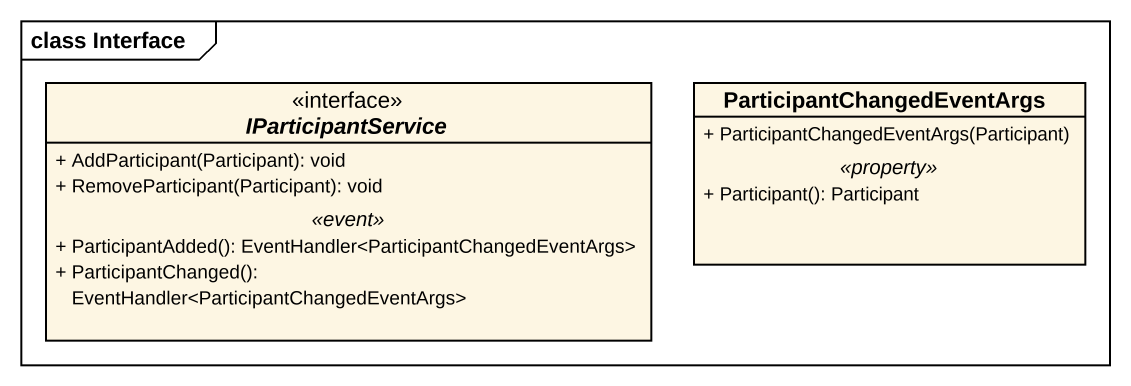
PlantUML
@startuml
mainframe class Interface
hide circle
hide empty members
skinparam classAttributeIconSize 0
interface IParticipantService {
  + AddParticipant(Participant): void
  + RemoveParticipant(Participant): void
  .. <<event>> ..
  + ParticipantAdded(): EventHandler<ParticipantChangedEventArgs>
  + ParticipantChanged(): EventHandler<ParticipantChangedEventArgs>
}
class ParticipantChangedEventArgs {
  + ParticipantChangedEventArgs(Participant)
  .. <<property>> ..
  + Participant(): Participant
}
@enduml
